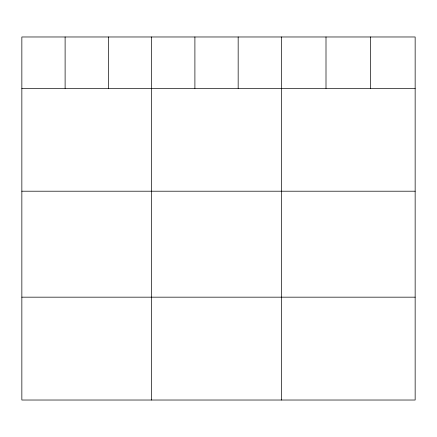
<?xml version="1.0" encoding="UTF-8"?>
<svg xmlns="http://www.w3.org/2000/svg" width="437" height="437" viewBox="0 0 437 437"><rect width="100%" height="100%" fill="white"/><g stroke="black" fill="none" stroke-linecap="round" stroke-linejoin="round"><path stroke-width="0.66" d="M415.15 88.35L415.15 400.024L21.85 400.024L21.85 36.976L415.15 36.976L415.15 88.35L21.85 88.35M21.85 191.204L415.15 191.204M21.85 297.171L415.15 297.171M370.576 36.976L370.576 88.35M326.002 36.976L326.002 88.35M281.428 36.976L281.428 400.024M238.165 36.976L238.165 88.35M194.902 36.976L194.902 88.35M151.639 36.976L151.639 400.024M108.376 36.976L108.376 88.35M65.113 36.976L65.113 88.35"/></g></svg>
